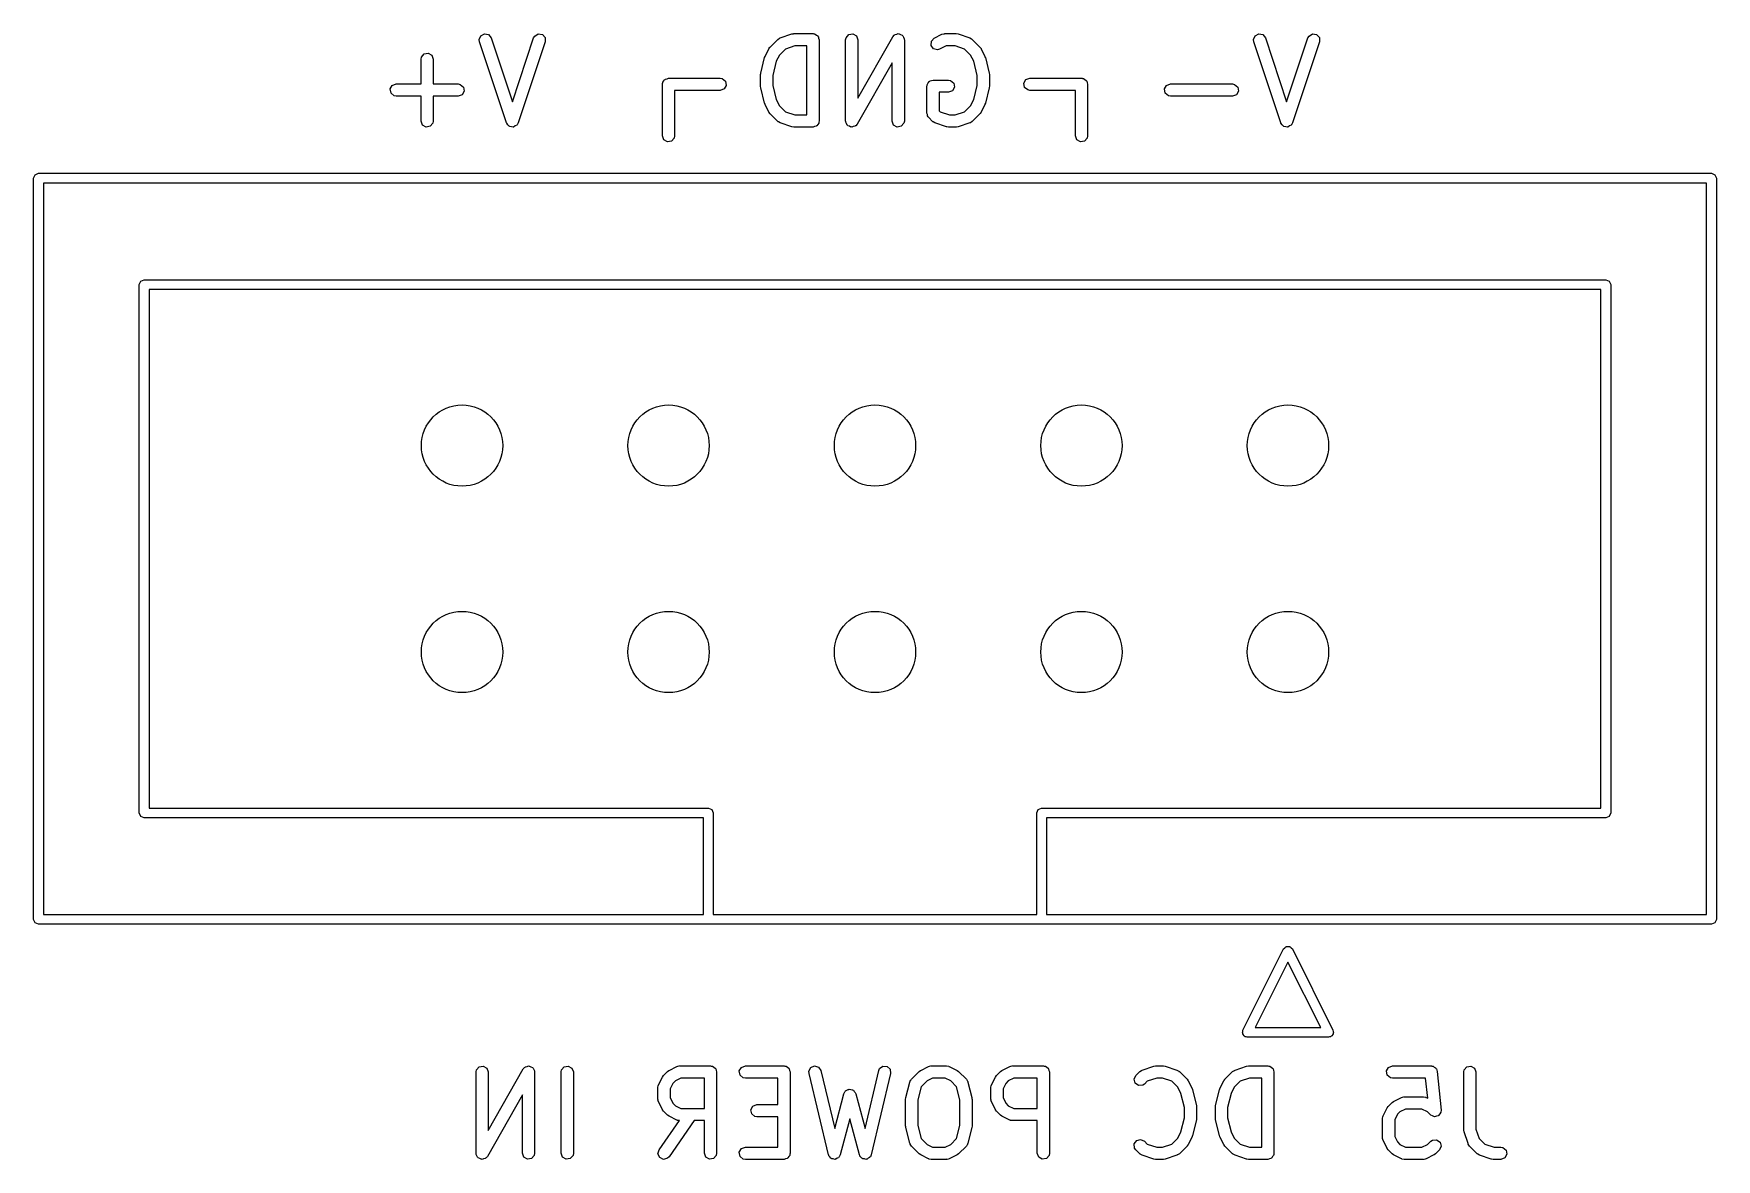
# Model space of a CAD drawing. Extents: x 62 to 228, y -146 to -46.
# Drawn here: x 107.76 to 128.46, y -145.31 to -131.46 of the extents above; entities that cross this region are included whole.
import ezdxf

# ---------------------------------------------------------------- set-up
doc = ezdxf.new("R2010")
doc.units = 0
doc.layers.add('BLACK', color=7, linetype='CONTINUOUS')

msp = doc.modelspace()

# ---------------------------------------------------------------- linework, layer by layer
at = {"layer": 'BLACK', "linetype": 'CONTINUOUS'}
for p, q in [((113.241, -131.53), (113.26, -131.483)), ((113.245, -131.556), (113.241, -131.53)), ((113.578, -132.556), (113.245, -131.556)), ((113.26, -131.483), (113.305, -131.458)), ((113.305, -131.458), (113.355, -131.468)), ((113.355, -131.468), (113.387, -131.509)), ((113.387, -131.509), (113.649, -132.295)), ((113.649, -132.295), (113.911, -131.509)), ((114.054, -131.556), (113.72, -132.556)), ((113.911, -131.509), (113.924, -131.486)), ((113.924, -131.486), (113.967, -131.459)), ((113.967, -131.459), (114.018, -131.466)), ((114.018, -131.466), (114.052, -131.505)), ((114.052, -131.505), (114.054, -131.556)), ((116.757, -131.737), (116.805, -131.642)), ((116.805, -131.642), (116.818, -131.624)), ((116.818, -131.624), (116.819, -131.622)), ((116.819, -131.622), (116.914, -131.527)), ((116.914, -131.527), (116.935, -131.512)), ((117.008, -131.646), (116.934, -131.72)), ((116.935, -131.512), (116.94, -131.512)), ((116.94, -131.512), (116.943, -131.509)), ((116.943, -131.509), (117.086, -131.461)), ((117.122, -131.607), (117.008, -131.646)), ((117.086, -131.461), (117.108, -131.458)), ((117.108, -131.458), (117.11, -131.457)), ((117.11, -131.457), (117.348, -131.457)), ((117.273, -131.607), (117.122, -131.607)), ((117.273, -132.457), (117.273, -131.607)), ((117.348, -131.457), (117.358, -131.459)), ((117.358, -131.459), (117.361, -131.459)), ((117.361, -131.459), (117.364, -131.46)), ((117.364, -131.46), (117.374, -131.462)), ((117.374, -131.462), (117.389, -131.474)), ((117.389, -131.474), (117.406, -131.484)), ((117.406, -131.484), (117.408, -131.491)), ((117.408, -131.491), (117.413, -131.495)), ((117.413, -131.495), (117.416, -131.514)), ((117.416, -131.514), (117.423, -131.532)), ((117.423, -131.532), (117.423, -132.532)), ((117.749, -131.532), (117.754, -131.507)), ((117.749, -132.532), (117.749, -131.532)), ((117.754, -131.507), (117.787, -131.467)), ((117.787, -131.467), (117.837, -131.459)), ((117.837, -131.459), (117.882, -131.484)), ((117.882, -131.484), (117.899, -131.532)), ((117.899, -132.25), (118.331, -131.495)), ((117.899, -131.532), (117.899, -132.25)), ((118.331, -131.495), (118.347, -131.475)), ((118.347, -131.475), (118.354, -131.473)), ((118.354, -131.473), (118.358, -131.467)), ((118.358, -131.467), (118.377, -131.464)), ((118.377, -131.464), (118.395, -131.457)), ((118.395, -131.457), (118.402, -131.46)), ((118.402, -131.46), (118.409, -131.459)), ((118.409, -131.459), (118.425, -131.468)), ((118.425, -131.468), (118.444, -131.475)), ((118.444, -131.475), (118.447, -131.481)), ((118.447, -131.481), (118.453, -131.484)), ((118.453, -131.484), (118.46, -131.502)), ((118.46, -131.502), (118.47, -131.519)), ((118.47, -131.519), (118.468, -131.526)), ((118.468, -131.526), (118.471, -131.532)), ((118.471, -131.532), (118.471, -132.532)), ((118.8, -131.601), (118.803, -131.55)), ((118.831, -131.643), (118.8, -131.601)), ((118.803, -131.55), (118.838, -131.513)), ((118.88, -131.655), (118.831, -131.643)), ((118.838, -131.513), (118.934, -131.465)), ((118.905, -131.647), (118.88, -131.655)), ((118.985, -131.607), (118.905, -131.647)), ((118.934, -131.465), (118.959, -131.458)), ((118.959, -131.458), (118.963, -131.459)), ((118.963, -131.459), (118.967, -131.457)), ((118.967, -131.457), (119.11, -131.457)), ((119.098, -131.607), (118.985, -131.607)), ((119.212, -131.646), (119.098, -131.607)), ((119.11, -131.457), (119.132, -131.461)), ((119.132, -131.461), (119.134, -131.461)), ((119.134, -131.461), (119.277, -131.509)), ((119.286, -131.72), (119.212, -131.646)), ((119.277, -131.509), (119.299, -131.521)), ((119.299, -131.521), (119.302, -131.525)), ((119.302, -131.525), (119.306, -131.527)), ((119.306, -131.527), (119.401, -131.622)), ((119.401, -131.622), (119.414, -131.641)), ((119.414, -131.641), (119.415, -131.642)), ((119.415, -131.642), (119.463, -131.737)), ((122.766, -131.53), (122.785, -131.483)), ((122.77, -131.556), (122.766, -131.53)), ((123.103, -132.556), (122.77, -131.556)), ((122.785, -131.483), (122.83, -131.458)), ((122.83, -131.458), (122.88, -131.468)), ((122.88, -131.468), (122.912, -131.509)), ((122.912, -131.509), (123.174, -132.295)), ((123.174, -132.295), (123.436, -131.509)), ((123.579, -131.556), (123.245, -132.556)), ((123.436, -131.509), (123.449, -131.486)), ((123.449, -131.486), (123.492, -131.459)), ((123.492, -131.459), (123.543, -131.466)), ((123.543, -131.466), (123.577, -131.505)), ((123.577, -131.505), (123.579, -131.556)), ((112.526, -131.77), (112.531, -131.745)), ((112.526, -132.076), (112.526, -131.77)), ((112.531, -131.745), (112.564, -131.706)), ((112.564, -131.706), (112.614, -131.697)), ((112.614, -131.697), (112.659, -131.722)), ((112.659, -131.722), (112.676, -131.77)), ((112.676, -131.77), (112.676, -132.076)), ((116.704, -131.943), (116.752, -131.752)), ((116.752, -131.752), (116.757, -131.74)), ((116.757, -131.74), (116.757, -131.737)), ((116.895, -131.797), (116.852, -131.97)), ((116.934, -131.72), (116.895, -131.797)), ((118.321, -131.815), (117.889, -132.57)), ((118.321, -132.532), (118.321, -131.815)), ((119.325, -131.797), (119.286, -131.72)), ((119.368, -131.97), (119.325, -131.797)), ((119.463, -131.737), (119.466, -131.749)), ((119.466, -131.749), (119.468, -131.752)), ((119.468, -131.752), (119.516, -131.943)), ((115.496, -132.067), (115.498, -132.064)), ((115.498, -132.064), (115.5, -132.054)), ((115.5, -132.054), (115.512, -132.039)), ((115.512, -132.039), (115.522, -132.023)), ((115.522, -132.023), (115.528, -132.02)), ((115.528, -132.02), (115.532, -132.015)), ((115.532, -132.015), (115.552, -132.012)), ((115.552, -132.012), (115.57, -132.005)), ((115.57, -132.005), (116.205, -132.005)), ((116.205, -132.005), (116.231, -132.01)), ((116.231, -132.01), (116.27, -132.042)), ((116.27, -132.042), (116.279, -132.093)), ((116.702, -131.961), (116.704, -131.946)), ((116.702, -132.104), (116.702, -131.961)), ((116.704, -131.946), (116.704, -131.943)), ((116.852, -131.97), (116.852, -132.095)), ((118.754, -132.078), (118.766, -132.063)), ((118.766, -132.063), (118.776, -132.046)), ((118.776, -132.046), (118.782, -132.044)), ((118.782, -132.044), (118.787, -132.039)), ((118.787, -132.039), (118.806, -132.035)), ((118.806, -132.035), (118.824, -132.029)), ((118.824, -132.029), (119.015, -132.029)), ((119.015, -132.029), (119.04, -132.033)), ((119.04, -132.033), (119.08, -132.066)), ((119.08, -132.066), (119.089, -132.117)), ((119.368, -132.095), (119.368, -131.97)), ((119.516, -131.943), (119.517, -131.958)), ((119.517, -131.958), (119.518, -131.961)), ((119.518, -131.961), (119.518, -132.104)), ((119.941, -132.067), (119.967, -132.023)), ((119.967, -132.023), (120.015, -132.005)), ((120.015, -132.005), (120.65, -132.005)), ((120.65, -132.005), (120.66, -132.007)), ((120.66, -132.007), (120.663, -132.006)), ((120.663, -132.006), (120.666, -132.008)), ((120.666, -132.008), (120.676, -132.01)), ((120.676, -132.01), (120.691, -132.022)), ((120.691, -132.022), (120.707, -132.032)), ((120.707, -132.032), (120.71, -132.038)), ((120.71, -132.038), (120.715, -132.042)), ((120.715, -132.042), (120.718, -132.062)), ((120.718, -132.062), (120.725, -132.08)), ((112.147, -132.138), (112.172, -132.094)), ((112.156, -132.189), (112.147, -132.138)), ((112.195, -132.222), (112.156, -132.189)), ((112.172, -132.094), (112.22, -132.076)), ((112.22, -132.226), (112.195, -132.222)), ((112.22, -132.076), (112.526, -132.076)), ((112.526, -132.226), (112.22, -132.226)), ((112.526, -132.532), (112.526, -132.226)), ((112.676, -132.076), (112.982, -132.076)), ((112.982, -132.226), (112.676, -132.226)), ((112.676, -132.226), (112.676, -132.532)), ((112.982, -132.076), (113.008, -132.081)), ((113.031, -132.209), (112.982, -132.226)), ((113.008, -132.081), (113.047, -132.114)), ((113.056, -132.164), (113.031, -132.209)), ((113.047, -132.114), (113.056, -132.164)), ((115.495, -132.08), (115.497, -132.07)), ((115.495, -132.715), (115.495, -132.08)), ((115.497, -132.07), (115.496, -132.067)), ((116.205, -132.155), (115.645, -132.155)), ((115.645, -132.155), (115.645, -132.715)), ((116.253, -132.137), (116.205, -132.155)), ((116.279, -132.093), (116.253, -132.137)), ((116.703, -132.107), (116.702, -132.104)), ((116.704, -132.122), (116.703, -132.107)), ((116.752, -132.312), (116.704, -132.122)), ((116.852, -132.095), (116.895, -132.268)), ((116.895, -132.268), (116.934, -132.345)), ((118.749, -132.104), (118.751, -132.094)), ((118.749, -132.437), (118.749, -132.104)), ((118.75, -132.091), (118.752, -132.088)), ((118.751, -132.094), (118.75, -132.091)), ((118.752, -132.088), (118.754, -132.078)), ((119.015, -132.179), (118.899, -132.179)), ((118.899, -132.179), (118.899, -132.406)), ((119.063, -132.161), (119.015, -132.179)), ((119.089, -132.117), (119.063, -132.161)), ((119.286, -132.345), (119.325, -132.268)), ((119.325, -132.268), (119.368, -132.095)), ((119.516, -132.122), (119.468, -132.312)), ((119.518, -132.104), (119.516, -132.119)), ((119.516, -132.119), (119.516, -132.122)), ((119.95, -132.118), (119.941, -132.067)), ((119.989, -132.15), (119.95, -132.118)), ((120.015, -132.155), (119.989, -132.15)), ((120.575, -132.155), (120.015, -132.155)), ((120.575, -132.715), (120.575, -132.155)), ((120.725, -132.08), (120.725, -132.715)), ((121.672, -132.138), (121.697, -132.094)), ((121.681, -132.189), (121.672, -132.138)), ((121.72, -132.222), (121.681, -132.189)), ((121.697, -132.094), (121.745, -132.076)), ((121.745, -132.226), (121.72, -132.222)), ((121.745, -132.076), (122.507, -132.076)), ((122.507, -132.226), (121.745, -132.226)), ((122.507, -132.076), (122.533, -132.081)), ((122.556, -132.209), (122.507, -132.226)), ((122.533, -132.081), (122.572, -132.114)), ((122.581, -132.164), (122.556, -132.209)), ((122.572, -132.114), (122.581, -132.164)), ((116.754, -132.315), (116.752, -132.312)), ((116.757, -132.328), (116.754, -132.315)), ((116.805, -132.423), (116.757, -132.328)), ((116.806, -132.424), (116.805, -132.423)), ((116.819, -132.443), (116.806, -132.424)), ((116.914, -132.538), (116.819, -132.443)), ((116.934, -132.345), (117.008, -132.419)), ((117.008, -132.419), (117.122, -132.457)), ((117.122, -132.457), (117.273, -132.457)), ((118.755, -132.453), (118.749, -132.437)), ((118.756, -132.469), (118.755, -132.453)), ((118.766, -132.482), (118.756, -132.469)), ((118.899, -132.406), (118.912, -132.419)), ((118.912, -132.419), (119.027, -132.457)), ((119.027, -132.457), (119.098, -132.457)), ((119.098, -132.457), (119.212, -132.419)), ((119.212, -132.419), (119.286, -132.345)), ((119.401, -132.443), (119.306, -132.538)), ((119.402, -132.441), (119.401, -132.443)), ((119.415, -132.423), (119.402, -132.441)), ((119.463, -132.328), (119.415, -132.423)), ((119.468, -132.312), (119.463, -132.324)), ((119.463, -132.324), (119.463, -132.328)), ((112.544, -132.581), (112.526, -132.532)), ((112.588, -132.606), (112.544, -132.581)), ((112.639, -132.597), (112.588, -132.606)), ((112.672, -132.558), (112.639, -132.597)), ((112.676, -132.532), (112.672, -132.558)), ((113.579, -132.558), (113.578, -132.556)), ((113.579, -132.56), (113.579, -132.558)), ((113.595, -132.578), (113.579, -132.56)), ((113.61, -132.596), (113.595, -132.578)), ((113.612, -132.597), (113.61, -132.596)), ((113.613, -132.598), (113.612, -132.597)), ((113.637, -132.602), (113.613, -132.598)), ((113.66, -132.607), (113.637, -132.602)), ((113.662, -132.606), (113.66, -132.607)), ((113.664, -132.606), (113.662, -132.606)), ((113.684, -132.593), (113.664, -132.606)), ((113.705, -132.582), (113.684, -132.593)), ((113.706, -132.58), (113.705, -132.582)), ((113.708, -132.579), (113.706, -132.58)), ((113.72, -132.556), (113.708, -132.579)), ((116.918, -132.54), (116.914, -132.538)), ((116.921, -132.544), (116.918, -132.54)), ((116.943, -132.556), (116.921, -132.544)), ((117.086, -132.604), (116.943, -132.556)), ((117.088, -132.603), (117.086, -132.604)), ((117.11, -132.607), (117.088, -132.603)), ((117.348, -132.607), (117.11, -132.607)), ((117.366, -132.601), (117.348, -132.607)), ((117.386, -132.597), (117.366, -132.601)), ((117.39, -132.592), (117.386, -132.597)), ((117.396, -132.59), (117.39, -132.592)), ((117.406, -132.573), (117.396, -132.59)), ((117.419, -132.558), (117.406, -132.573)), ((117.42, -132.548), (117.419, -132.558)), ((117.422, -132.545), (117.42, -132.548)), ((117.423, -132.532), (117.421, -132.542)), ((117.421, -132.542), (117.422, -132.545)), ((117.752, -132.539), (117.749, -132.532)), ((117.75, -132.546), (117.752, -132.539)), ((117.76, -132.562), (117.75, -132.546)), ((117.767, -132.581), (117.76, -132.562)), ((117.773, -132.584), (117.767, -132.581)), ((117.776, -132.59), (117.773, -132.584)), ((117.795, -132.597), (117.776, -132.59)), ((117.811, -132.606), (117.795, -132.597)), ((117.818, -132.605), (117.811, -132.606)), ((117.825, -132.607), (117.818, -132.605)), ((117.843, -132.601), (117.825, -132.607)), ((117.862, -132.597), (117.843, -132.601)), ((117.866, -132.592), (117.862, -132.597)), ((117.873, -132.59), (117.866, -132.592)), ((117.889, -132.57), (117.873, -132.59)), ((118.338, -132.581), (118.321, -132.532)), ((118.383, -132.606), (118.338, -132.581)), ((118.433, -132.597), (118.383, -132.606)), ((118.466, -132.558), (118.433, -132.597)), ((118.471, -132.532), (118.466, -132.558)), ((118.767, -132.485), (118.766, -132.482)), ((118.769, -132.486), (118.767, -132.485)), ((118.771, -132.49), (118.769, -132.486)), ((118.819, -132.538), (118.771, -132.49)), ((118.823, -132.54), (118.819, -132.538)), ((118.825, -132.544), (118.823, -132.54)), ((118.848, -132.556), (118.825, -132.544)), ((118.991, -132.604), (118.848, -132.556)), ((118.993, -132.603), (118.991, -132.604)), ((119.015, -132.607), (118.993, -132.603)), ((119.11, -132.607), (119.015, -132.607)), ((119.112, -132.607), (119.11, -132.607)), ((119.134, -132.604), (119.112, -132.607)), ((119.277, -132.556), (119.134, -132.604)), ((119.28, -132.553), (119.277, -132.556)), ((119.285, -132.553), (119.28, -132.553)), ((119.306, -132.538), (119.285, -132.553)), ((123.104, -132.558), (123.103, -132.556)), ((123.104, -132.56), (123.104, -132.558)), ((123.12, -132.578), (123.104, -132.56)), ((123.135, -132.596), (123.12, -132.578)), ((123.137, -132.597), (123.135, -132.596)), ((123.138, -132.598), (123.137, -132.597)), ((123.162, -132.602), (123.138, -132.598)), ((123.185, -132.607), (123.162, -132.602)), ((123.187, -132.606), (123.185, -132.607)), ((123.189, -132.606), (123.187, -132.606)), ((123.209, -132.593), (123.189, -132.606)), ((123.23, -132.582), (123.209, -132.593)), ((123.231, -132.58), (123.23, -132.582)), ((123.233, -132.579), (123.231, -132.58)), ((123.245, -132.556), (123.233, -132.579)), ((115.513, -132.763), (115.495, -132.715)), ((115.557, -132.789), (115.513, -132.763)), ((115.608, -132.78), (115.557, -132.789)), ((115.64, -132.741), (115.608, -132.78)), ((115.645, -132.715), (115.64, -132.741)), ((120.593, -132.763), (120.575, -132.715)), ((120.637, -132.789), (120.593, -132.763)), ((120.688, -132.78), (120.637, -132.789)), ((120.72, -132.741), (120.688, -132.78)), ((120.725, -132.715), (120.72, -132.741)), ((107.76, -133.235), (107.778, -133.193)), ((107.76, -142.355), (107.76, -133.235)), ((107.778, -133.193), (107.82, -133.175)), ((107.82, -133.175), (128.4, -133.175)), ((128.34, -133.295), (107.88, -133.295)), ((107.88, -133.295), (107.88, -142.295)), ((128.34, -142.295), (128.34, -133.295)), ((128.4, -133.175), (128.442, -133.193)), ((128.442, -133.193), (128.46, -133.235)), ((128.46, -133.235), (128.46, -142.355)), ((109.06, -134.545), (109.078, -134.503)), ((109.06, -141.045), (109.06, -134.545)), ((109.078, -134.503), (109.12, -134.485)), ((109.12, -134.485), (127.1, -134.485)), ((127.1, -134.485), (127.142, -134.503)), ((127.142, -134.503), (127.16, -134.545)), ((127.16, -134.545), (127.16, -141.045)), ((127.04, -134.605), (109.18, -134.605)), ((109.18, -134.605), (109.18, -140.985)), ((127.04, -140.985), (127.04, -134.605)), ((109.078, -141.087), (109.06, -141.045)), ((109.12, -141.105), (109.078, -141.087)), ((116, -141.105), (109.12, -141.105)), ((109.18, -140.985), (116.06, -140.985)), ((116, -142.295), (116, -141.105)), ((116.06, -140.985), (116.102, -141.003)), ((116.102, -141.003), (116.12, -141.045)), ((116.12, -141.045), (116.12, -142.295)), ((120.1, -141.045), (120.118, -141.003)), ((120.1, -142.295), (120.1, -141.045)), ((120.118, -141.003), (120.16, -140.985)), ((120.16, -140.985), (127.04, -140.985)), ((127.1, -141.105), (120.22, -141.105)), ((120.22, -141.105), (120.22, -142.295)), ((127.142, -141.087), (127.1, -141.105)), ((127.16, -141.045), (127.142, -141.087)), ((107.778, -142.397), (107.76, -142.355)), ((107.82, -142.415), (107.778, -142.397)), ((128.4, -142.415), (107.82, -142.415)), ((107.88, -142.295), (116, -142.295)), ((116.12, -142.295), (120.1, -142.295)), ((120.22, -142.295), (128.34, -142.295)), ((128.442, -142.397), (128.4, -142.415)), ((128.46, -142.355), (128.442, -142.397)), ((122.636, -143.718), (123.136, -142.718)), ((123.136, -142.718), (123.151, -142.706)), ((123.151, -142.706), (123.163, -142.691)), ((123.163, -142.691), (123.168, -142.691)), ((123.168, -142.691), (123.171, -142.688)), ((123.171, -142.688), (123.19, -142.689)), ((123.19, -142.689), (123.209, -142.688)), ((123.209, -142.688), (123.212, -142.691)), ((123.212, -142.691), (123.217, -142.691)), ((123.217, -142.691), (123.229, -142.706)), ((123.229, -142.706), (123.244, -142.718)), ((123.244, -142.718), (123.744, -143.718)), ((123.19, -142.879), (122.787, -143.685)), ((123.593, -143.685), (123.19, -142.879)), ((122.63, -143.745), (122.635, -143.732)), ((122.634, -143.754), (122.63, -143.745)), ((122.633, -143.764), (122.634, -143.754)), ((122.642, -143.775), (122.633, -143.764)), ((122.635, -143.732), (122.636, -143.718)), ((122.648, -143.787), (122.642, -143.775)), ((122.657, -143.791), (122.648, -143.787)), ((122.663, -143.799), (122.657, -143.791)), ((122.677, -143.8), (122.663, -143.799)), ((122.69, -143.805), (122.677, -143.8)), ((123.69, -143.805), (122.69, -143.805)), ((122.787, -143.685), (123.593, -143.685)), ((123.703, -143.8), (123.69, -143.805)), ((123.717, -143.799), (123.703, -143.8)), ((123.723, -143.791), (123.717, -143.799)), ((123.732, -143.787), (123.723, -143.791)), ((123.738, -143.775), (123.732, -143.787)), ((123.747, -143.764), (123.738, -143.775)), ((123.744, -143.718), (123.745, -143.732)), ((123.745, -143.732), (123.75, -143.745)), ((123.75, -143.745), (123.746, -143.754)), ((123.746, -143.754), (123.747, -143.764)), ((113.202, -144.232), (113.206, -144.207)), ((113.202, -145.232), (113.202, -144.232)), ((113.206, -144.207), (113.239, -144.167)), ((113.239, -144.167), (113.29, -144.159)), ((113.29, -144.159), (113.334, -144.184)), ((113.334, -144.184), (113.352, -144.232)), ((113.352, -144.95), (113.783, -144.195)), ((113.352, -144.232), (113.352, -144.95)), ((113.783, -144.195), (113.8, -144.175)), ((113.8, -144.175), (113.806, -144.173)), ((113.806, -144.173), (113.811, -144.167)), ((113.811, -144.167), (113.83, -144.164)), ((113.83, -144.164), (113.848, -144.157)), ((113.848, -144.157), (113.854, -144.16)), ((113.854, -144.16), (113.861, -144.159)), ((113.861, -144.159), (113.878, -144.168)), ((113.878, -144.168), (113.896, -144.175)), ((113.896, -144.175), (113.9, -144.181)), ((113.9, -144.181), (113.906, -144.184)), ((113.906, -144.184), (113.912, -144.202)), ((113.912, -144.202), (113.922, -144.219)), ((113.922, -144.219), (113.921, -144.226)), ((113.921, -144.226), (113.923, -144.232)), ((113.923, -144.232), (113.923, -145.232)), ((114.249, -144.232), (114.254, -144.207)), ((114.249, -145.232), (114.249, -144.232)), ((114.254, -144.207), (114.287, -144.167)), ((114.287, -144.167), (114.337, -144.159)), ((114.337, -144.159), (114.382, -144.184)), ((114.382, -144.184), (114.399, -144.232)), ((114.399, -144.232), (114.399, -145.232)), ((115.495, -144.294), (115.509, -144.276)), ((115.509, -144.275), (115.557, -144.227)), ((115.509, -144.276), (115.509, -144.275)), ((115.557, -144.227), (115.575, -144.214)), ((115.575, -144.214), (115.576, -144.213)), ((115.576, -144.213), (115.672, -144.165)), ((115.672, -144.165), (115.697, -144.158)), ((115.697, -144.158), (115.701, -144.159)), ((115.701, -144.159), (115.705, -144.157)), ((115.705, -144.157), (116.086, -144.157)), ((116.086, -144.157), (116.096, -144.159)), ((116.096, -144.159), (116.099, -144.159)), ((116.099, -144.159), (116.102, -144.16)), ((116.102, -144.16), (116.112, -144.162)), ((116.112, -144.162), (116.127, -144.174)), ((116.127, -144.174), (116.144, -144.184)), ((116.144, -144.184), (116.146, -144.191)), ((116.146, -144.191), (116.151, -144.195)), ((116.151, -144.195), (116.155, -144.214)), ((116.155, -144.214), (116.161, -144.232)), ((116.161, -144.232), (116.161, -145.232)), ((116.441, -144.219), (116.467, -144.175)), ((116.45, -144.27), (116.441, -144.219)), ((116.489, -144.303), (116.45, -144.27)), ((116.467, -144.175), (116.515, -144.157)), ((116.515, -144.157), (116.991, -144.157)), ((116.991, -144.157), (117.001, -144.159)), ((117.001, -144.159), (117.004, -144.159)), ((117.004, -144.159), (117.007, -144.16)), ((117.007, -144.16), (117.017, -144.162)), ((117.017, -144.162), (117.032, -144.174)), ((117.032, -144.174), (117.048, -144.184)), ((117.048, -144.184), (117.051, -144.191)), ((117.051, -144.191), (117.056, -144.195)), ((117.056, -144.195), (117.059, -144.214)), ((117.059, -144.214), (117.066, -144.232)), ((117.066, -144.232), (117.066, -145.232)), ((117.297, -144.224), (117.32, -144.178)), ((117.299, -144.25), (117.297, -144.224)), ((117.537, -145.25), (117.299, -144.25)), ((117.32, -144.178), (117.367, -144.158)), ((117.367, -144.158), (117.417, -144.172)), ((117.417, -144.172), (117.445, -144.215)), ((117.445, -144.215), (117.614, -144.926)), ((117.987, -144.926), (118.156, -144.215)), ((118.302, -144.25), (118.064, -145.25)), ((118.156, -144.215), (118.166, -144.191)), ((118.166, -144.191), (118.208, -144.161)), ((118.208, -144.161), (118.259, -144.164)), ((118.259, -144.164), (118.296, -144.199)), ((118.296, -144.199), (118.302, -144.25)), ((118.557, -144.322), (118.652, -144.227)), ((118.652, -144.227), (118.671, -144.214)), ((118.671, -144.214), (118.672, -144.213)), ((118.672, -144.213), (118.767, -144.165)), ((118.767, -144.165), (118.792, -144.158)), ((118.792, -144.158), (118.796, -144.159)), ((118.796, -144.159), (118.8, -144.157)), ((118.8, -144.157), (118.991, -144.157)), ((118.991, -144.157), (119.017, -144.162)), ((119.017, -144.162), (119.02, -144.165)), ((119.02, -144.165), (119.024, -144.165)), ((119.024, -144.165), (119.12, -144.213)), ((119.12, -144.213), (119.138, -144.226)), ((119.138, -144.226), (119.139, -144.227)), ((119.139, -144.227), (119.234, -144.322)), ((119.591, -144.294), (119.604, -144.276)), ((119.604, -144.276), (119.605, -144.275)), ((119.605, -144.275), (119.652, -144.227)), ((119.652, -144.227), (119.671, -144.214)), ((119.671, -144.214), (119.672, -144.213)), ((119.672, -144.213), (119.767, -144.165)), ((119.767, -144.165), (119.792, -144.158)), ((119.792, -144.158), (119.796, -144.159)), ((119.796, -144.159), (119.8, -144.157)), ((119.8, -144.157), (120.181, -144.157)), ((120.181, -144.157), (120.191, -144.159)), ((120.191, -144.159), (120.194, -144.159)), ((120.194, -144.159), (120.197, -144.16)), ((120.197, -144.16), (120.207, -144.162)), ((120.207, -144.162), (120.222, -144.174)), ((120.222, -144.174), (120.239, -144.184)), ((120.239, -144.184), (120.241, -144.191)), ((120.241, -144.191), (120.246, -144.195)), ((120.246, -144.195), (120.25, -144.214)), ((120.25, -144.214), (120.256, -144.232)), ((120.256, -144.232), (120.256, -145.232)), ((121.297, -144.321), (121.319, -144.275)), ((121.319, -144.275), (121.366, -144.227)), ((121.366, -144.227), (121.388, -144.212)), ((121.388, -144.212), (121.392, -144.212)), ((121.392, -144.212), (121.396, -144.209)), ((121.396, -144.209), (121.539, -144.161)), ((121.539, -144.161), (121.561, -144.158)), ((121.561, -144.158), (121.562, -144.157)), ((121.562, -144.157), (121.658, -144.157)), ((121.658, -144.157), (121.68, -144.161)), ((121.68, -144.161), (121.681, -144.161)), ((121.681, -144.161), (121.824, -144.209)), ((121.824, -144.209), (121.847, -144.221)), ((121.847, -144.221), (121.849, -144.225)), ((121.849, -144.225), (121.854, -144.227)), ((121.854, -144.227), (121.949, -144.322)), ((122.414, -144.322), (122.509, -144.227)), ((122.509, -144.227), (122.531, -144.212)), ((122.531, -144.212), (122.535, -144.212)), ((122.535, -144.212), (122.539, -144.209)), ((122.539, -144.209), (122.682, -144.161)), ((122.682, -144.161), (122.704, -144.158)), ((122.704, -144.158), (122.705, -144.157)), ((122.705, -144.157), (122.943, -144.157)), ((122.943, -144.157), (122.953, -144.159)), ((122.953, -144.159), (122.956, -144.159)), ((122.956, -144.159), (122.959, -144.16)), ((122.959, -144.16), (122.969, -144.162)), ((122.969, -144.162), (122.984, -144.174)), ((122.984, -144.174), (123.001, -144.184)), ((123.001, -144.184), (123.003, -144.191)), ((123.003, -144.191), (123.008, -144.195)), ((123.008, -144.195), (123.012, -144.214)), ((123.012, -144.214), (123.018, -144.232)), ((123.018, -144.232), (123.018, -145.232)), ((124.402, -144.219), (124.428, -144.175)), ((124.411, -144.27), (124.402, -144.219)), ((124.45, -144.303), (124.411, -144.27)), ((124.428, -144.175), (124.476, -144.157)), ((124.476, -144.157), (124.952, -144.157)), ((124.952, -144.157), (124.956, -144.158)), ((124.956, -144.158), (124.958, -144.158)), ((124.958, -144.158), (124.961, -144.159)), ((124.961, -144.159), (124.978, -144.162)), ((124.978, -144.162), (124.99, -144.172)), ((124.99, -144.172), (125.005, -144.179)), ((125.005, -144.179), (125.009, -144.188)), ((125.009, -144.188), (125.017, -144.195)), ((125.017, -144.195), (125.02, -144.211)), ((125.02, -144.211), (125.027, -144.225)), ((125.027, -144.225), (125.074, -144.701)), ((125.353, -144.232), (125.358, -144.207)), ((125.353, -144.947), (125.353, -144.232)), ((125.358, -144.207), (125.391, -144.167)), ((125.391, -144.167), (125.441, -144.159)), ((125.441, -144.159), (125.486, -144.184)), ((125.486, -144.184), (125.503, -144.232)), ((125.503, -144.232), (125.503, -144.934)), ((115.44, -144.423), (115.444, -144.397)), ((115.44, -144.566), (115.44, -144.423)), ((115.444, -144.397), (115.447, -144.394)), ((115.447, -144.394), (115.448, -144.389)), ((115.448, -144.389), (115.495, -144.294)), ((115.624, -144.372), (115.59, -144.441)), ((115.59, -144.441), (115.59, -144.548)), ((115.654, -144.342), (115.624, -144.372)), ((115.723, -144.307), (115.654, -144.342)), ((116.011, -144.307), (115.723, -144.307)), ((116.011, -144.681), (116.011, -144.307)), ((116.515, -144.307), (116.489, -144.303)), ((116.916, -144.307), (116.515, -144.307)), ((116.916, -144.634), (116.916, -144.307)), ((117.728, -144.499), (117.739, -144.475)), ((117.739, -144.475), (117.745, -144.471)), ((117.745, -144.471), (117.748, -144.465)), ((117.748, -144.465), (117.765, -144.457)), ((117.765, -144.457), (117.781, -144.446)), ((117.781, -144.446), (117.788, -144.446)), ((117.788, -144.446), (117.794, -144.443)), ((117.794, -144.443), (117.813, -144.448)), ((117.813, -144.448), (117.832, -144.45)), ((117.832, -144.45), (117.837, -144.455)), ((117.837, -144.455), (117.844, -144.457)), ((117.844, -144.457), (117.855, -144.473)), ((117.855, -144.473), (117.868, -144.486)), ((117.868, -144.486), (117.869, -144.493)), ((118.49, -144.548), (118.537, -144.357)), ((118.537, -144.357), (118.548, -144.333)), ((118.548, -144.333), (118.554, -144.329)), ((118.554, -144.329), (118.557, -144.322)), ((118.678, -144.414), (118.637, -144.575)), ((118.75, -144.342), (118.678, -144.414)), ((118.818, -144.307), (118.75, -144.342)), ((118.973, -144.307), (118.818, -144.307)), ((119.042, -144.342), (118.973, -144.307)), ((119.114, -144.414), (119.042, -144.342)), ((119.154, -144.575), (119.114, -144.414)), ((119.234, -144.322), (119.249, -144.344)), ((119.249, -144.344), (119.25, -144.351)), ((119.25, -144.351), (119.254, -144.357)), ((119.254, -144.357), (119.302, -144.548)), ((119.535, -144.423), (119.54, -144.397)), ((119.535, -144.566), (119.535, -144.423)), ((119.54, -144.397), (119.542, -144.394)), ((119.542, -144.394), (119.543, -144.389)), ((119.543, -144.389), (119.591, -144.294)), ((119.719, -144.372), (119.685, -144.441)), ((119.685, -144.441), (119.685, -144.548)), ((119.75, -144.342), (119.719, -144.372)), ((119.818, -144.307), (119.75, -144.342)), ((120.106, -144.307), (119.818, -144.307)), ((120.106, -144.681), (120.106, -144.307)), ((121.31, -144.371), (121.297, -144.321)), ((121.352, -144.4), (121.31, -144.371)), ((121.404, -144.396), (121.352, -144.4)), ((121.425, -144.381), (121.404, -144.396)), ((121.46, -144.346), (121.425, -144.381)), ((121.575, -144.307), (121.46, -144.346)), ((121.645, -144.307), (121.575, -144.307)), ((121.76, -144.346), (121.645, -144.307)), ((121.834, -144.42), (121.76, -144.346)), ((121.873, -144.497), (121.834, -144.42)), ((121.949, -144.322), (121.962, -144.341)), ((121.962, -144.341), (121.963, -144.342)), ((121.963, -144.342), (122.01, -144.437)), ((122.01, -144.437), (122.014, -144.449)), ((122.014, -144.449), (122.016, -144.452)), ((122.016, -144.452), (122.064, -144.643)), ((122.299, -144.643), (122.347, -144.452)), ((122.347, -144.452), (122.352, -144.44)), ((122.352, -144.437), (122.4, -144.342)), ((122.352, -144.44), (122.352, -144.437)), ((122.4, -144.342), (122.413, -144.324)), ((122.413, -144.324), (122.414, -144.322)), ((122.529, -144.42), (122.49, -144.497)), ((122.603, -144.346), (122.529, -144.42)), ((122.717, -144.307), (122.603, -144.346)), ((122.868, -144.307), (122.717, -144.307)), ((122.868, -145.157), (122.868, -144.307)), ((124.476, -144.307), (124.45, -144.303)), ((124.884, -144.307), (124.476, -144.307)), ((124.909, -144.556), (124.884, -144.307)), ((113.773, -144.515), (113.342, -145.27)), ((113.773, -145.232), (113.773, -144.515)), ((115.441, -144.57), (115.44, -144.566)), ((115.44, -144.574), (115.441, -144.57)), ((115.448, -144.599), (115.44, -144.574)), ((115.495, -144.694), (115.448, -144.599)), ((115.59, -144.548), (115.624, -144.617)), ((115.624, -144.617), (115.654, -144.647)), ((115.654, -144.647), (115.723, -144.681)), ((115.723, -144.681), (116.011, -144.681)), ((116.584, -144.696), (116.609, -144.651)), ((116.609, -144.651), (116.658, -144.634)), ((116.658, -144.634), (116.916, -144.634)), ((117.614, -144.926), (117.728, -144.499)), ((117.869, -144.493), (117.873, -144.499)), ((117.873, -144.499), (117.987, -144.926)), ((118.487, -144.566), (118.49, -144.551)), ((118.487, -144.899), (118.487, -144.566)), ((118.49, -144.551), (118.49, -144.548)), ((118.637, -144.575), (118.637, -144.89)), ((119.154, -144.89), (119.154, -144.575)), ((119.302, -144.548), (119.303, -144.562)), ((119.303, -144.562), (119.304, -144.566)), ((119.304, -144.566), (119.304, -144.899)), ((119.537, -144.57), (119.535, -144.566)), ((119.535, -144.574), (119.537, -144.57)), ((119.543, -144.599), (119.535, -144.574)), ((119.591, -144.694), (119.543, -144.599)), ((119.685, -144.548), (119.719, -144.617)), ((119.719, -144.617), (119.75, -144.647)), ((119.75, -144.647), (119.818, -144.681)), ((119.818, -144.681), (120.106, -144.681)), ((121.916, -144.67), (121.873, -144.497)), ((121.916, -144.795), (121.916, -144.67)), ((122.064, -144.643), (122.065, -144.658)), ((122.065, -144.658), (122.066, -144.661)), ((122.066, -144.661), (122.066, -144.804)), ((122.297, -144.661), (122.3, -144.646)), ((122.297, -144.804), (122.297, -144.661)), ((122.3, -144.646), (122.299, -144.643)), ((122.49, -144.497), (122.447, -144.67)), ((122.447, -144.67), (122.447, -144.795)), ((124.361, -144.77), (124.409, -144.675)), ((124.409, -144.675), (124.422, -144.657)), ((124.422, -144.657), (124.423, -144.656)), ((124.423, -144.656), (124.471, -144.608)), ((124.471, -144.608), (124.489, -144.595)), ((124.489, -144.595), (124.49, -144.594)), ((124.49, -144.594), (124.585, -144.546)), ((124.637, -144.688), (124.568, -144.723)), ((124.585, -144.546), (124.61, -144.539)), ((124.61, -144.539), (124.615, -144.54)), ((124.615, -144.54), (124.619, -144.538)), ((124.619, -144.538), (124.857, -144.538)), ((124.839, -144.688), (124.637, -144.688)), ((124.908, -144.723), (124.839, -144.688)), ((124.857, -144.538), (124.883, -144.543)), ((124.883, -144.543), (124.886, -144.546)), ((124.886, -144.546), (124.89, -144.546)), ((124.89, -144.546), (124.909, -144.556)), ((115.453, -145.189), (115.704, -144.831)), ((115.496, -144.696), (115.495, -144.694)), ((115.509, -144.714), (115.496, -144.696)), ((115.557, -144.762), (115.509, -144.714)), ((115.558, -144.762), (115.557, -144.762)), ((115.576, -144.776), (115.558, -144.762)), ((115.672, -144.823), (115.576, -144.776)), ((115.887, -144.831), (115.576, -145.275)), ((115.676, -144.824), (115.672, -144.823)), ((115.68, -144.827), (115.676, -144.824)), ((115.704, -144.831), (115.68, -144.827)), ((116.011, -144.831), (115.887, -144.831)), ((116.011, -145.232), (116.011, -144.831)), ((116.593, -144.746), (116.584, -144.696)), ((116.632, -144.779), (116.593, -144.746)), ((116.658, -144.784), (116.632, -144.779)), ((116.916, -144.784), (116.658, -144.784)), ((116.916, -145.157), (116.916, -144.784)), ((117.8, -144.809), (117.682, -145.252)), ((117.918, -145.252), (117.8, -144.809)), ((118.489, -144.902), (118.487, -144.899)), ((118.637, -144.89), (118.678, -145.051)), ((119.114, -145.051), (119.154, -144.89)), ((119.304, -144.899), (119.301, -144.914)), ((119.592, -144.696), (119.591, -144.694)), ((119.605, -144.714), (119.592, -144.696)), ((119.652, -144.762), (119.605, -144.714)), ((119.654, -144.762), (119.652, -144.762)), ((119.672, -144.776), (119.654, -144.762)), ((119.767, -144.823), (119.672, -144.776)), ((119.771, -144.824), (119.767, -144.823)), ((119.775, -144.827), (119.771, -144.824)), ((119.8, -144.831), (119.775, -144.827)), ((120.106, -144.831), (119.8, -144.831)), ((120.106, -145.232), (120.106, -144.831)), ((121.873, -144.968), (121.916, -144.795)), ((122.064, -144.822), (122.016, -145.012)), ((122.066, -144.804), (122.063, -144.819)), ((122.063, -144.819), (122.064, -144.822)), ((122.298, -144.807), (122.297, -144.804)), ((122.299, -144.822), (122.298, -144.807)), ((122.347, -145.012), (122.299, -144.822)), ((122.447, -144.795), (122.49, -144.968)), ((124.353, -144.804), (124.358, -144.778)), ((124.353, -145.042), (124.353, -144.804)), ((124.358, -144.778), (124.361, -144.775)), ((124.361, -144.775), (124.361, -144.77)), ((124.538, -144.753), (124.503, -144.822)), ((124.503, -144.822), (124.503, -145.024)), ((124.568, -144.723), (124.538, -144.753)), ((124.947, -144.762), (124.908, -144.723)), ((124.97, -144.773), (124.947, -144.762)), ((124.947, -144.762), (124.947, -144.762)), ((124.947, -144.762), (124.947, -144.762)), ((124.993, -144.783), (124.97, -144.773)), ((124.994, -144.783), (124.993, -144.783)), ((125.018, -144.777), (124.994, -144.783)), ((124.994, -144.783), (124.994, -144.783)), ((125.043, -144.77), (125.018, -144.777)), ((125.044, -144.769), (125.043, -144.77)), ((125.043, -144.77), (125.043, -144.77)), ((125.058, -144.749), (125.044, -144.769)), ((125.072, -144.728), (125.058, -144.749)), ((125.074, -144.701), (125.072, -144.727)), ((125.072, -144.727), (125.072, -144.727)), ((125.072, -144.727), (125.072, -144.728)), ((118.49, -144.917), (118.489, -144.902)), ((118.537, -145.108), (118.49, -144.917)), ((118.678, -145.051), (118.75, -145.123)), ((119.042, -145.123), (119.114, -145.051)), ((119.302, -144.917), (119.254, -145.108)), ((119.301, -144.914), (119.302, -144.917)), ((121.299, -145.118), (121.329, -145.076)), ((121.329, -145.076), (121.378, -145.062)), ((121.378, -145.062), (121.425, -145.084)), ((121.425, -145.084), (121.46, -145.119)), ((121.76, -145.119), (121.834, -145.045)), ((121.834, -145.045), (121.873, -144.968)), ((122.01, -145.028), (121.963, -145.123)), ((122.011, -145.024), (122.01, -145.028)), ((122.016, -145.012), (122.011, -145.024)), ((122.349, -145.015), (122.347, -145.012)), ((122.352, -145.028), (122.349, -145.015)), ((122.4, -145.123), (122.352, -145.028)), ((122.49, -144.968), (122.529, -145.045)), ((122.529, -145.045), (122.603, -145.119)), ((124.355, -145.046), (124.353, -145.042)), ((124.354, -145.05), (124.355, -145.046)), ((124.361, -145.075), (124.354, -145.05)), ((124.409, -145.171), (124.361, -145.075)), ((124.503, -145.024), (124.538, -145.093)), ((124.538, -145.093), (124.568, -145.123)), ((124.908, -145.123), (124.947, -145.084)), ((124.947, -145.084), (124.968, -145.069)), ((124.968, -145.069), (125.019, -145.065)), ((125.019, -145.065), (125.061, -145.094)), ((125.061, -145.094), (125.074, -145.144)), ((125.354, -144.948), (125.353, -144.947)), ((125.357, -144.97), (125.354, -144.948)), ((125.405, -145.113), (125.357, -144.97)), ((125.503, -144.934), (125.542, -145.049)), ((125.542, -145.049), (125.612, -145.119)), ((113.204, -145.239), (113.202, -145.232)), ((113.203, -145.246), (113.204, -145.239)), ((113.213, -145.262), (113.203, -145.246)), ((113.219, -145.281), (113.213, -145.262)), ((113.225, -145.284), (113.219, -145.281)), ((113.229, -145.29), (113.225, -145.284)), ((113.247, -145.297), (113.229, -145.29)), ((113.264, -145.306), (113.247, -145.297)), ((113.27, -145.305), (113.264, -145.306)), ((113.277, -145.307), (113.27, -145.305)), ((113.295, -145.301), (113.277, -145.307)), ((113.314, -145.297), (113.295, -145.301)), ((113.319, -145.292), (113.314, -145.297)), ((113.325, -145.29), (113.319, -145.292)), ((113.342, -145.27), (113.325, -145.29)), ((113.791, -145.281), (113.773, -145.232)), ((113.835, -145.306), (113.791, -145.281)), ((113.886, -145.297), (113.835, -145.306)), ((113.919, -145.258), (113.886, -145.297)), ((113.923, -145.232), (113.919, -145.258)), ((114.267, -145.281), (114.249, -145.232)), ((114.311, -145.306), (114.267, -145.281)), ((114.362, -145.297), (114.311, -145.306)), ((114.395, -145.258), (114.362, -145.297)), ((114.399, -145.232), (114.395, -145.258)), ((115.44, -145.239), (115.453, -145.189)), ((115.462, -145.285), (115.44, -145.239)), ((115.508, -145.307), (115.462, -145.285)), ((115.558, -145.294), (115.508, -145.307)), ((115.576, -145.275), (115.558, -145.294)), ((116.029, -145.281), (116.011, -145.232)), ((116.073, -145.306), (116.029, -145.281)), ((116.124, -145.297), (116.073, -145.306)), ((116.157, -145.258), (116.124, -145.297)), ((116.161, -145.232), (116.157, -145.258)), ((116.441, -145.219), (116.467, -145.175)), ((116.45, -145.27), (116.441, -145.219)), ((116.489, -145.303), (116.45, -145.27)), ((116.467, -145.175), (116.515, -145.157)), ((116.515, -145.307), (116.489, -145.303)), ((116.515, -145.157), (116.916, -145.157)), ((116.991, -145.307), (116.515, -145.307)), ((117.009, -145.301), (116.991, -145.307)), ((117.028, -145.297), (117.009, -145.301)), ((117.033, -145.292), (117.028, -145.297)), ((117.039, -145.29), (117.033, -145.292)), ((117.049, -145.273), (117.039, -145.29)), ((117.061, -145.258), (117.049, -145.273)), ((117.063, -145.248), (117.061, -145.258)), ((117.065, -145.245), (117.063, -145.248)), ((117.066, -145.232), (117.064, -145.242)), ((117.064, -145.242), (117.065, -145.245)), ((117.541, -145.256), (117.537, -145.25)), ((117.542, -145.264), (117.541, -145.256)), ((117.555, -145.277), (117.542, -145.264)), ((117.565, -145.293), (117.555, -145.277)), ((117.573, -145.295), (117.565, -145.293)), ((117.578, -145.3), (117.573, -145.295)), ((117.597, -145.302), (117.578, -145.3)), ((117.614, -145.307), (117.597, -145.302)), ((117.622, -145.304), (117.614, -145.307)), ((117.629, -145.305), (117.622, -145.304)), ((117.645, -145.294), (117.629, -145.305)), ((117.662, -145.287), (117.645, -145.294)), ((117.665, -145.28), (117.662, -145.287)), ((117.671, -145.275), (117.665, -145.28)), ((117.682, -145.252), (117.671, -145.275)), ((117.923, -145.258), (117.918, -145.252)), ((117.924, -145.266), (117.923, -145.258)), ((117.937, -145.279), (117.924, -145.266)), ((117.948, -145.294), (117.937, -145.279)), ((117.955, -145.296), (117.948, -145.294)), ((117.961, -145.301), (117.955, -145.296)), ((117.98, -145.302), (117.961, -145.301)), ((117.997, -145.307), (117.98, -145.302)), ((118.005, -145.304), (117.997, -145.307)), ((118.012, -145.304), (118.005, -145.304)), ((118.027, -145.293), (118.012, -145.304)), ((118.044, -145.285), (118.027, -145.293)), ((118.047, -145.278), (118.044, -145.285)), ((118.054, -145.274), (118.047, -145.278)), ((118.064, -145.25), (118.054, -145.274)), ((118.541, -145.114), (118.537, -145.108)), ((118.542, -145.121), (118.541, -145.114)), ((118.557, -145.143), (118.542, -145.121)), ((118.652, -145.238), (118.557, -145.143)), ((118.654, -145.238), (118.652, -145.238)), ((118.672, -145.252), (118.654, -145.238)), ((118.767, -145.299), (118.672, -145.252)), ((118.75, -145.123), (118.818, -145.157)), ((118.771, -145.3), (118.767, -145.299)), ((118.775, -145.303), (118.771, -145.3)), ((118.8, -145.307), (118.775, -145.303)), ((118.991, -145.307), (118.8, -145.307)), ((118.818, -145.157), (118.973, -145.157)), ((118.973, -145.157), (119.042, -145.123)), ((118.995, -145.306), (118.991, -145.307)), ((119, -145.307), (118.995, -145.306)), ((119.024, -145.299), (119, -145.307)), ((119.12, -145.252), (119.024, -145.299)), ((119.121, -145.251), (119.12, -145.252)), ((119.139, -145.238), (119.121, -145.251)), ((119.234, -145.143), (119.139, -145.238)), ((119.238, -145.136), (119.234, -145.143)), ((119.244, -145.132), (119.238, -145.136)), ((119.254, -145.108), (119.244, -145.132)), ((120.124, -145.281), (120.106, -145.232)), ((120.168, -145.306), (120.124, -145.281)), ((120.219, -145.297), (120.168, -145.306)), ((120.252, -145.258), (120.219, -145.297)), ((120.256, -145.232), (120.252, -145.258)), ((121.304, -145.169), (121.299, -145.118)), ((121.319, -145.19), (121.304, -145.169)), ((121.366, -145.238), (121.319, -145.19)), ((121.371, -145.24), (121.366, -145.238)), ((121.373, -145.244), (121.371, -145.24)), ((121.396, -145.256), (121.373, -145.244)), ((121.539, -145.304), (121.396, -145.256)), ((121.46, -145.119), (121.575, -145.157)), ((121.54, -145.303), (121.539, -145.304)), ((121.562, -145.307), (121.54, -145.303)), ((121.658, -145.307), (121.562, -145.307)), ((121.575, -145.157), (121.645, -145.157)), ((121.645, -145.157), (121.76, -145.119)), ((121.659, -145.307), (121.658, -145.307)), ((121.681, -145.304), (121.659, -145.307)), ((121.824, -145.256), (121.681, -145.304)), ((121.828, -145.253), (121.824, -145.256)), ((121.832, -145.253), (121.828, -145.253)), ((121.854, -145.238), (121.832, -145.253)), ((121.949, -145.143), (121.854, -145.238)), ((121.963, -145.123), (121.949, -145.141)), ((121.949, -145.141), (121.949, -145.143)), ((122.401, -145.124), (122.4, -145.123)), ((122.414, -145.143), (122.401, -145.124)), ((122.509, -145.238), (122.414, -145.143)), ((122.513, -145.24), (122.509, -145.238)), ((122.516, -145.244), (122.513, -145.24)), ((122.539, -145.256), (122.516, -145.244)), ((122.682, -145.304), (122.539, -145.256)), ((122.603, -145.119), (122.717, -145.157)), ((122.683, -145.303), (122.682, -145.304)), ((122.705, -145.307), (122.683, -145.303)), ((122.943, -145.307), (122.705, -145.307)), ((122.717, -145.157), (122.868, -145.157)), ((122.962, -145.301), (122.943, -145.307)), ((122.981, -145.297), (122.962, -145.301)), ((122.985, -145.292), (122.981, -145.297)), ((122.992, -145.29), (122.985, -145.292)), ((123.001, -145.273), (122.992, -145.29)), ((123.014, -145.258), (123.001, -145.273)), ((123.016, -145.248), (123.014, -145.258)), ((123.017, -145.245), (123.016, -145.248)), ((123.018, -145.232), (123.017, -145.242)), ((123.017, -145.242), (123.017, -145.245)), ((124.41, -145.172), (124.409, -145.171)), ((124.423, -145.19), (124.41, -145.172)), ((124.471, -145.238), (124.423, -145.19)), ((124.472, -145.238), (124.471, -145.238)), ((124.49, -145.252), (124.472, -145.238)), ((124.585, -145.299), (124.49, -145.252)), ((124.568, -145.123), (124.637, -145.157)), ((124.59, -145.3), (124.585, -145.299)), ((124.593, -145.303), (124.59, -145.3)), ((124.619, -145.307), (124.593, -145.303)), ((124.857, -145.307), (124.619, -145.307)), ((124.637, -145.157), (124.839, -145.157)), ((124.839, -145.157), (124.908, -145.123)), ((124.861, -145.306), (124.857, -145.307)), ((124.865, -145.307), (124.861, -145.306)), ((124.89, -145.299), (124.865, -145.307)), ((124.986, -145.252), (124.89, -145.299)), ((124.987, -145.251), (124.986, -145.252)), ((125.005, -145.238), (124.987, -145.251)), ((125.053, -145.19), (125.005, -145.238)), ((125.074, -145.144), (125.053, -145.19)), ((125.408, -145.117), (125.405, -145.113)), ((125.408, -145.121), (125.408, -145.117)), ((125.423, -145.143), (125.408, -145.121)), ((125.518, -145.238), (125.423, -145.143)), ((125.522, -145.24), (125.518, -145.238)), ((125.525, -145.244), (125.522, -145.24)), ((125.547, -145.256), (125.525, -145.244)), ((125.69, -145.304), (125.547, -145.256)), ((125.612, -145.119), (125.726, -145.157)), ((125.692, -145.303), (125.69, -145.304)), ((125.714, -145.307), (125.692, -145.303)), ((125.809, -145.307), (125.714, -145.307)), ((125.726, -145.157), (125.809, -145.157)), ((125.809, -145.157), (125.835, -145.162)), ((125.857, -145.29), (125.809, -145.307)), ((125.835, -145.162), (125.874, -145.195)), ((125.883, -145.245), (125.857, -145.29)), ((125.874, -145.195), (125.883, -145.245))]:
    msp.add_line(p, q, dxfattribs=at)
at = {"layer": 'BLACK'}
for centre in [(113.03, -136.525), (115.57, -136.525), (118.11, -136.525), (120.65, -136.525), (123.19, -136.525), (113.03, -139.065), (115.57, -139.065), (118.11, -139.065), (120.65, -139.065), (123.19, -139.065)]:
    msp.add_circle(centre, 0.5, dxfattribs=at)

doc.saveas('drawing.dxf')
